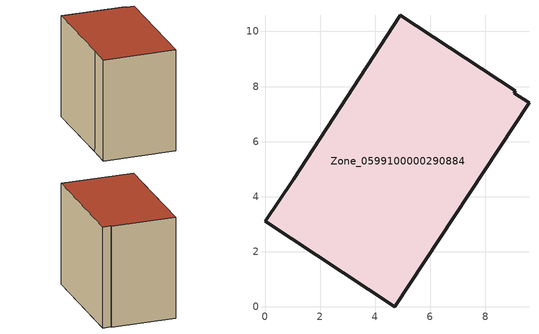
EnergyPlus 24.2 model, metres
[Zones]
Zone_0599100000290884
 floor ground (C_G): 4.72,0 0,3.1 1.02,4.61 4.91,10.59 9.08,7.85 9.06,7.75 9.59,7.4 z0
 wall outside (C_F): 4.91,10.59 1.02,4.61 0,3.1 4.72,0 9.59,7.4 9.06,7.75 9.08,7.85 4.91,10.59 z0:7.98
 roof outside (C_R): 9.08,7.85 4.91,10.59 1.02,4.61 0,3.1 4.72,0 9.59,7.4 9.06,7.75 z7.98
[BUILDING]
Pand.0599100000290884: North Axis=0; Terrain=City; Loads Convergence Tolerance Value=0.04; Temperature Convergence Tolerance Value=0.4; Solar Distribution=FullExterior; Maximum Number of Warmup Days=25; Minimum Number of Warmup Days=1
[Site:Location]
Rotterdam.The.Hague.AP_ZH_NLD Design_Conditions: Latitude=51.96; Longitude=4.45; Time Zone=1; Elevation=-4.5
[SITE:GROUNDTEMPERATURE:BUILDINGSURFACE]
18, 18, 18, 18, 18, 18, 18, 18, 18, 18, 18, 18
[MATERIAL] Thermal Absorptance=0.9; Solar Absorptance=0.7; Visible Absorptance=0.7
Name | Roughness | Thickness | Conductivity | Density | Specific Heat
G.TC.1975-1991 | MediumSmooth | 0.15 | 0.288461 | 540 | 1210
F.TC.1975-1991 | Rough | 0.3 | 0.230769 | 1920 | 840
R.TC.1975-1991 | MediumRough | 0.2 | 0.153846 | 1500 | 1000
[CONSTRUCTION]
C_G: G.TC.1975-1991
C_F: F.TC.1975-1991
C_R: R.TC.1975-1991
[ZONE]
Zone_0599100000290884: Type=1; Multiplier=1; Ceiling Height=Autocalculate; Volume=Autocalculate; Floor Area=autocalculate; Part of Total Floor Area=Yes
[ZONEINFILTRATION:DESIGNFLOWRATE]
Infil_Zone_0599100000290884: Zone or ZoneList or Space or SpaceList=Zone_0599100000290884; Schedule=AlwaysOn; Design Flow Rate Calculation Method=Flow/Area; Flow Rate per Floor Area=0.003; Constant Term Coefficient=1; Temperature Term Coefficient=0; Velocity Term Coefficient=0; Velocity Squared Term Coefficient=0
[HVACTEMPLATE:ZONE:IDEALLOADSAIRSYSTEM]
Zone_0599100000290884: Maximum Heating Supply Air Temperature=50; Minimum Cooling Supply Air Temperature=13; Maximum Heating Supply Air Humidity Ratio=0.0156; Minimum Cooling Supply Air Humidity Ratio=0.0077; Heating Limit=NoLimit; Cooling Limit=NoLimit; Dehumidification Control Type=ConstantSensibleHeatRatio; Cooling Sensible Heat Ratio=0.7; Dehumidification Setpoint=60; Humidification Control Type=None; Humidification Setpoint=30; Outdoor Air Method=None; Outdoor Air Flow Rate per Person=0.00944; Outdoor Air Flow Rate per Zone Floor Area=0; Outdoor Air Flow Rate per Zone=0; Demand Controlled Ventilation Type=None; Outdoor Air Economizer Type=NoEconomizer; Heat Recovery Type=None; Sensible Heat Recovery Effectiveness=0.7; Latent Heat Recovery Effectiveness=0.65
[ZONECONTROL:THERMOSTAT]
ThermostatControl_Zone_0599100000290884: Zone or ZoneList=Zone_0599100000290884; Control Type Schedule=DualSetpointControlType; Control 1=Thermostat_Zone_0599100000290884; Temperature Difference Between Cutout And Setpoint=0
[THERMOSTATSETPOINT:DUALSETPOINT]
Thermostat_Zone_0599100000290884: Heating Setpoint Temperature Schedule=HeatingSetpoint_Zone_0599100000290884; Cooling Setpoint Temperature Schedule=CoolingSetpoint_Zone_0599100000290884
[SCHEDULE:COMPACT]
HeatingSetpoint_Zone_0599100000290884: Through: 12/31, For: AllDays, Until: 24:00, 21
CoolingSetpoint_Zone_0599100000290884: Through: 12/31, For: AllDays, Until: 24:00, 24
DualSetpointControlType: Through: 12/31, For: AllDays, Until: 24:00, 4
AlwaysOn: Through: 12/31, For: AllDays, Until: 24:00, 1
